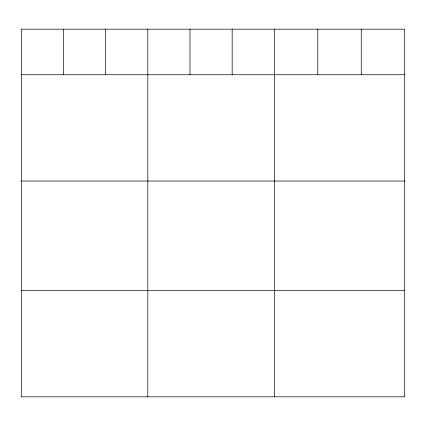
<?xml version="1.0" encoding="UTF-8"?>
<svg xmlns="http://www.w3.org/2000/svg" width="426" height="426" viewBox="0 0 426 426"><rect width="100%" height="100%" fill="white"/><g stroke="black" fill="none" stroke-linecap="round" stroke-linejoin="round"><path stroke-width="0.64" d="M404.7 74.747L404.7 396.824L21.3 396.824L21.3 29.176L404.7 29.176L404.7 74.747L21.3 74.747M21.3 181.034L404.7 181.034M21.3 290.537L404.7 290.537M361.248 29.176L361.248 74.747M317.796 29.176L317.796 74.747M274.344 29.176L274.344 396.824M232.17 29.176L232.17 74.747M189.996 29.176L189.996 74.747M147.822 29.176L147.822 396.824M105.648 29.176L105.648 74.747M63.474 29.176L63.474 74.747"/></g></svg>
